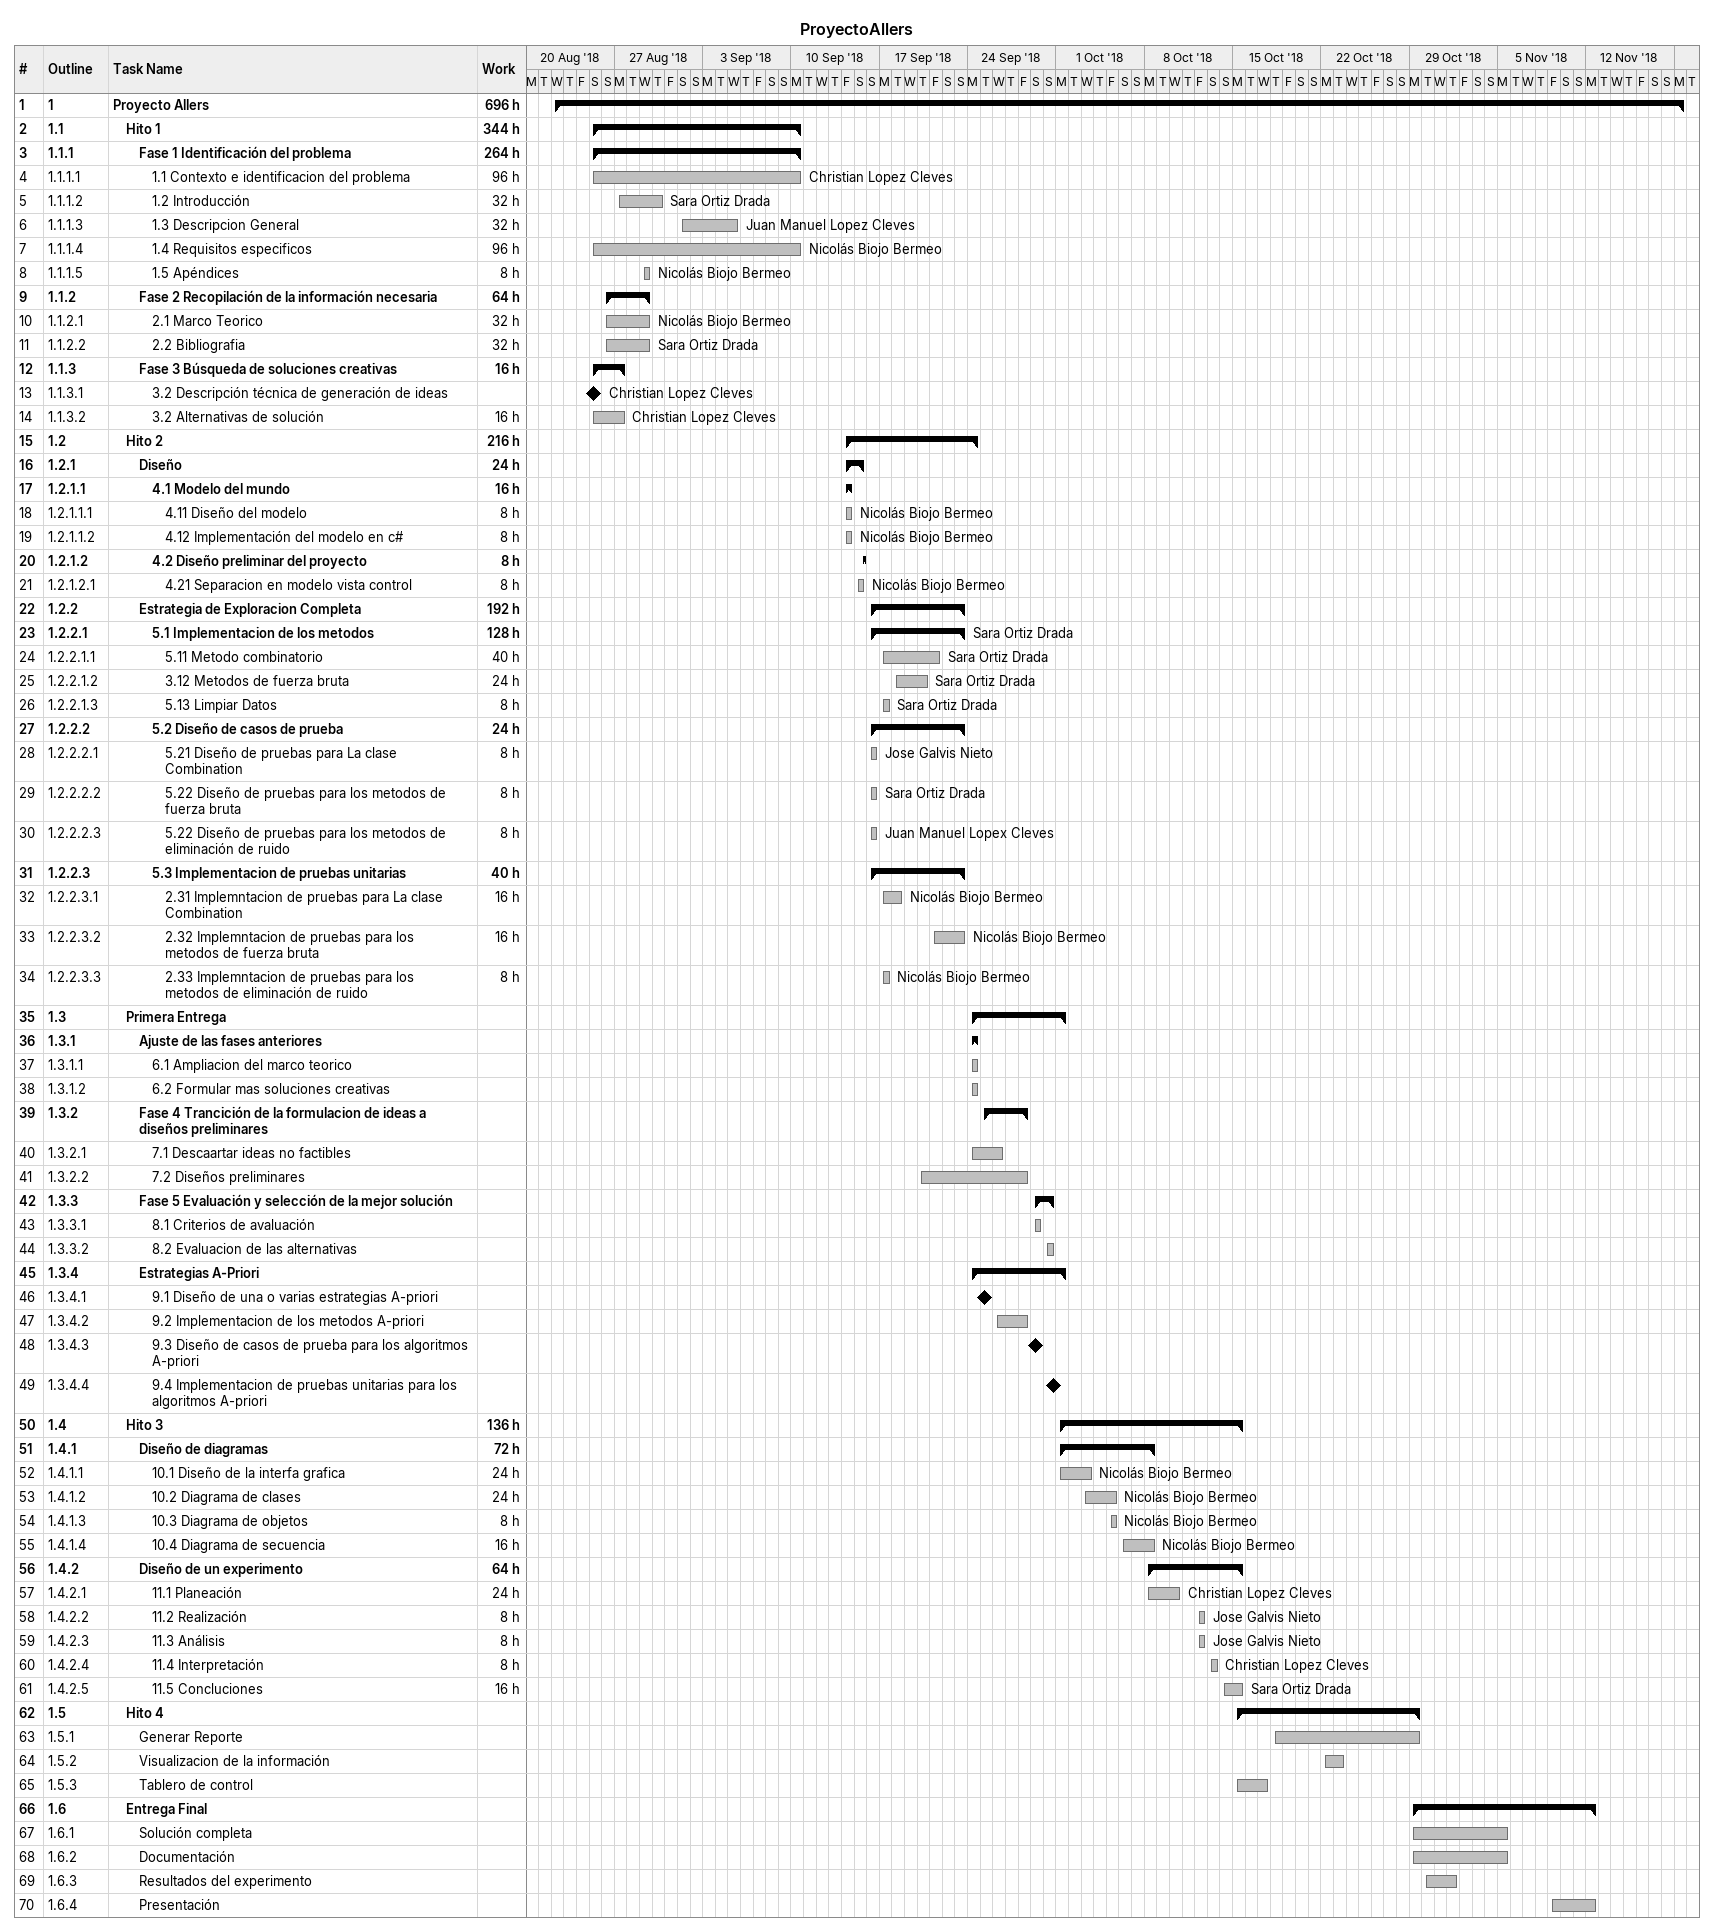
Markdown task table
ProyectoAllers

| ID | WBS | Task | Start | Finish | Resources | Work (h) |
|---|---|---|---|---|---|---|
| 1 | 1 | **Proyecto Allers** | 2018-08-22 | 2018-11-19 |  | 696 |
| 2 | 1.1 | **Hito 1** | 2018-08-25 | 2018-09-10 |  | 344 |
| 3 | 1.1.1 | **Fase 1 Identificación del problema** | 2018-08-25 | 2018-09-10 |  | 264 |
| 4 | 1.1.1.1 | 1.1 Contexto e identificacion del problema | 2018-08-25 | 2018-09-10 | Christian Lopez Cleves | 96 |
| 5 | 1.1.1.2 | 1.2 Introducción | 2018-08-27 | 2018-08-30 | Sara Ortiz Drada | 32 |
| 6 | 1.1.1.3 | 1.3 Descripcion General | 2018-09-01 | 2018-09-05 | Juan Manuel Lopez Cleves | 32 |
| 7 | 1.1.1.4 | 1.4 Requisitos especificos | 2018-08-25 | 2018-09-10 | Nicolás Biojo Bermeo | 96 |
| 8 | 1.1.1.5 | 1.5 Apéndices | 2018-08-29 | 2018-08-29 | Nicolás Biojo Bermeo | 8 |
| 9 | 1.1.2 | **Fase 2 Recopilación de la información necesaria** | 2018-08-26 | 2018-08-29 |  | 64 |
| 10 | 1.1.2.1 | 2.1 Marco Teorico | 2018-08-26 | 2018-08-29 | Nicolás Biojo Bermeo | 32 |
| 11 | 1.1.2.2 | 2.2 Bibliografia | 2018-08-26 | 2018-08-29 | Sara Ortiz Drada | 32 |
| 12 | 1.1.3 | **Fase 3 Búsqueda de soluciones creativas** | 2018-08-25 | 2018-08-27 |  | 16 |
| 13 | 1.1.3.1 | 3.2 Descripción técnica de generación de ideas (milestone) | 2018-08-25 | 2018-08-25 | Christian Lopez Cleves |  |
| 14 | 1.1.3.2 | 3.2 Alternativas de solución | 2018-08-25 | 2018-08-27 | Christian Lopez Cleves | 16 |
| 15 | 1.2 | **Hito 2** | 2018-09-14 | 2018-09-24 |  | 216 |
| 16 | 1.2.1 | **Diseño** | 2018-09-14 | 2018-09-15 |  | 24 |
| 17 | 1.2.1.1 | **4.1 Modelo del mundo** | 2018-09-14 | 2018-09-14 |  | 16 |
| 18 | 1.2.1.1.1 | 4.11 Diseño del modelo | 2018-09-14 | 2018-09-14 | Nicolás Biojo Bermeo | 8 |
| 19 | 1.2.1.1.2 | 4.12 Implementación del modelo en c# | 2018-09-14 | 2018-09-14 | Nicolás Biojo Bermeo | 8 |
| 20 | 1.2.1.2 | **4.2 Diseño preliminar del proyecto** | 2018-09-15 | 2018-09-15 |  | 8 |
| 21 | 1.2.1.2.1 | 4.21 Separacion en modelo vista control | 2018-09-15 | 2018-09-15 | Nicolás Biojo Bermeo | 8 |
| 22 | 1.2.2 | **Estrategia de Exploracion Completa** | 2018-09-16 | 2018-09-23 |  | 192 |
| 23 | 1.2.2.1 | **5.1 Implementacion de los metodos** | 2018-09-16 | 2018-09-23 | Sara Ortiz Drada | 128 |
| 24 | 1.2.2.1.1 | 5.11 Metodo combinatorio | 2018-09-17 | 2018-09-21 | Sara Ortiz Drada | 40 |
| 25 | 1.2.2.1.2 | 3.12 Metodos de fuerza bruta | 2018-09-18 | 2018-09-20 | Sara Ortiz Drada | 24 |
| 26 | 1.2.2.1.3 | 5.13 Limpiar Datos | 2018-09-17 | 2018-09-17 | Sara Ortiz Drada | 8 |
| 27 | 1.2.2.2 | **5.2 Diseño de casos de prueba** | 2018-09-16 | 2018-09-23 |  | 24 |
| 28 | 1.2.2.2.1 | 5.21 Diseño de pruebas para La clase Combination | 2018-09-16 | 2018-09-16 | Jose Galvis Nieto | 8 |
| 29 | 1.2.2.2.2 | 5.22 Diseño de pruebas para los metodos de fuerza bruta | 2018-09-16 | 2018-09-16 | Sara Ortiz Drada | 8 |
| 30 | 1.2.2.2.3 | 5.22 Diseño de pruebas para los metodos de eliminación de ruido | 2018-09-16 | 2018-09-16 | Juan Manuel Lopex Cleves | 8 |
| 31 | 1.2.2.3 | **5.3 Implementacion de pruebas unitarias** | 2018-09-16 | 2018-09-23 |  | 40 |
| 32 | 1.2.2.3.1 | 2.31 Implemntacion de pruebas para La clase Combination | 2018-09-17 | 2018-09-18 | Nicolás Biojo Bermeo | 16 |
| 33 | 1.2.2.3.2 | 2.32 Implemntacion de pruebas para los metodos de fuerza bruta | 2018-09-21 | 2018-09-23 | Nicolás Biojo Bermeo | 16 |
| 34 | 1.2.2.3.3 | 2.33 Implemntacion de pruebas para los metodos de eliminación de ruido | 2018-09-17 | 2018-09-17 | Nicolás Biojo Bermeo | 8 |
| 35 | 1.3 | **Primera Entrega** | 2018-09-24 | 2018-10-01 |  |  |
| 36 | 1.3.1 | **Ajuste de las fases anteriores** | 2018-09-24 | 2018-09-24 |  |  |
| 37 | 1.3.1.1 | 6.1 Ampliacion del marco teorico | 2018-09-24 | 2018-09-24 |  |  |
| 38 | 1.3.1.2 | 6.2 Formular mas soluciones creativas | 2018-09-24 | 2018-09-24 |  |  |
| 39 | 1.3.2 | **Fase 4 Trancición de la formulacion de ideas a diseños preliminares** | 2018-09-25 | 2018-09-28 |  |  |
| 40 | 1.3.2.1 | 7.1 Descaartar ideas no factibles | 2018-09-24 | 2018-09-26 |  |  |
| 41 | 1.3.2.2 | 7.2 Diseños preliminares | 2018-09-20 | 2018-09-28 |  |  |
| 42 | 1.3.3 | **Fase 5 Evaluación y selección de la mejor solución** | 2018-09-29 | 2018-09-30 |  |  |
| 43 | 1.3.3.1 | 8.1 Criterios de avaluación | 2018-09-29 | 2018-09-29 |  |  |
| 44 | 1.3.3.2 | 8.2 Evaluacion de las alternativas | 2018-09-30 | 2018-09-30 |  |  |
| 45 | 1.3.4 | **Estrategias A-Priori** | 2018-09-24 | 2018-10-01 |  |  |
| 46 | 1.3.4.1 | 9.1 Diseño de una o varias estrategias A-priori (milestone) | 2018-09-25 | 2018-09-25 |  |  |
| 47 | 1.3.4.2 | 9.2 Implementacion de los metodos A-priori | 2018-09-26 | 2018-09-28 |  |  |
| 48 | 1.3.4.3 | 9.3 Diseño de casos de prueba para los algoritmos A-priori (milestone) | 2018-09-29 | 2018-09-29 |  |  |
| 49 | 1.3.4.4 | 9.4 Implementacion de pruebas unitarias para los algoritmos A-priori (milestone) | 2018-09-30 | 2018-09-30 |  |  |
| 50 | 1.4 | **Hito 3** | 2018-10-01 | 2018-10-15 |  | 136 |
| 51 | 1.4.1 | **Diseño de diagramas** | 2018-10-01 | 2018-10-08 |  | 72 |
| 52 | 1.4.1.1 | 10.1 Diseño de la interfa grafica | 2018-10-01 | 2018-10-03 | Nicolás Biojo Bermeo | 24 |
| 53 | 1.4.1.2 | 10.2 Diagrama de clases | 2018-10-03 | 2018-10-05 | Nicolás Biojo Bermeo | 24 |
| 54 | 1.4.1.3 | 10.3 Diagrama de objetos | 2018-10-05 | 2018-10-05 | Nicolás Biojo Bermeo | 8 |
| 55 | 1.4.1.4 | 10.4 Diagrama de secuencia | 2018-10-06 | 2018-10-08 | Nicolás Biojo Bermeo | 16 |
| 56 | 1.4.2 | **Diseño de un experimento** | 2018-10-08 | 2018-10-15 |  | 64 |
| 57 | 1.4.2.1 | 11.1 Planeación | 2018-10-08 | 2018-10-10 | Christian Lopez Cleves | 24 |
| 58 | 1.4.2.2 | 11.2 Realización | 2018-10-12 | 2018-10-12 | Jose Galvis Nieto | 8 |
| 59 | 1.4.2.3 | 11.3 Análisis | 2018-10-12 | 2018-10-12 | Jose Galvis Nieto | 8 |
| 60 | 1.4.2.4 | 11.4 Interpretación | 2018-10-13 | 2018-10-13 | Christian Lopez Cleves | 8 |
| 61 | 1.4.2.5 | 11.5 Concluciones | 2018-10-14 | 2018-10-15 | Sara Ortiz Drada | 16 |
| 62 | 1.5 | **Hito 4** | 2018-10-15 | 2018-10-29 |  |  |
| 63 | 1.5.1 | Generar Reporte | 2018-10-18 | 2018-10-29 |  |  |
| 64 | 1.5.2 | Visualizacion de la información | 2018-10-22 | 2018-10-23 |  |  |
| 65 | 1.5.3 | Tablero de control | 2018-10-15 | 2018-10-17 |  |  |
| 66 | 1.6 | **Entrega Final** | 2018-10-29 | 2018-11-12 |  |  |
| 67 | 1.6.1 | Solución completa | 2018-10-29 | 2018-11-05 |  |  |
| 68 | 1.6.2 | Documentación | 2018-10-29 | 2018-11-05 |  |  |
| 69 | 1.6.3 | Resultados del experimento | 2018-10-30 | 2018-11-01 |  |  |
| 70 | 1.6.4 | Presentación | 2018-11-09 | 2018-11-12 |  |  |
